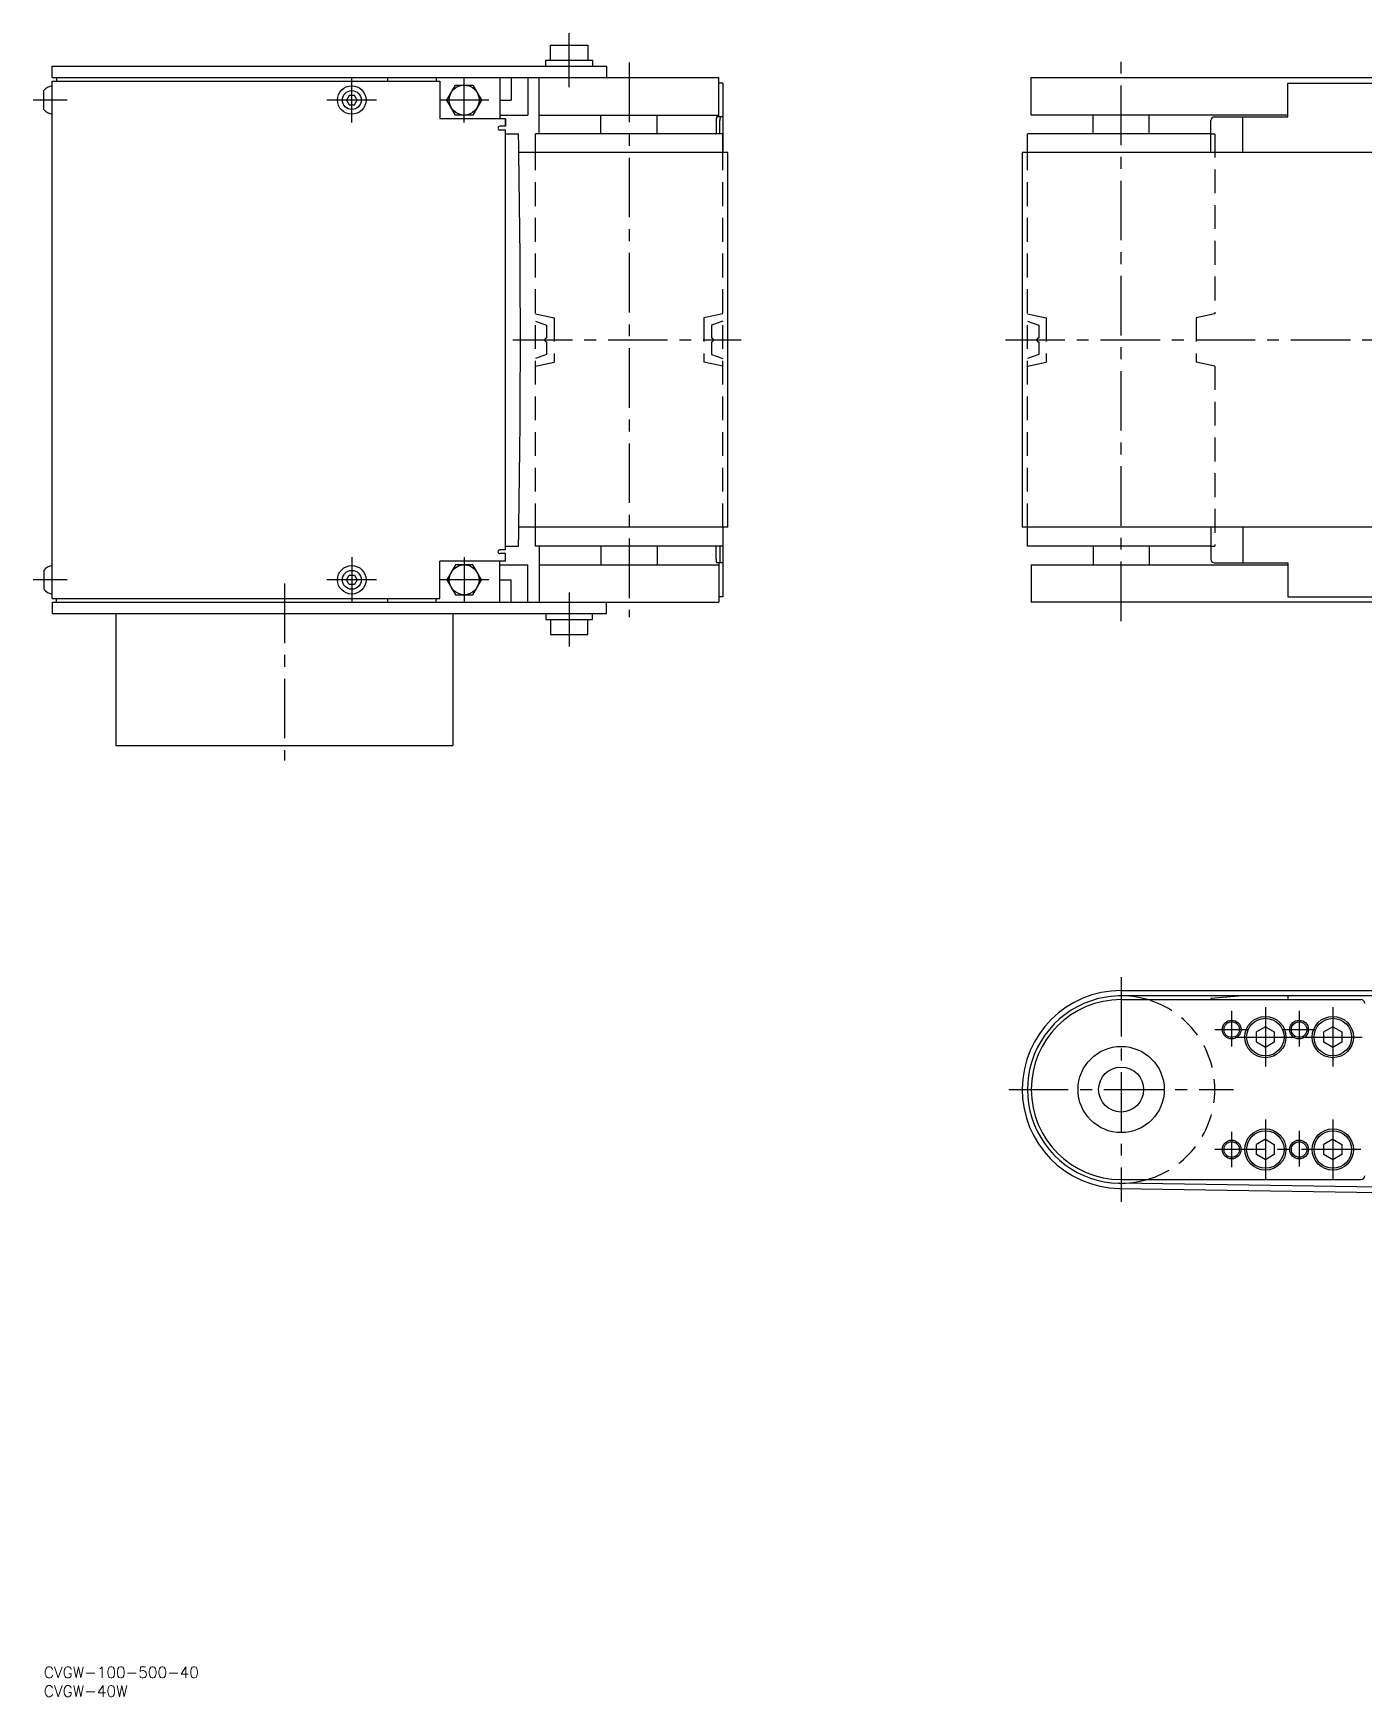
# Model space of a CAD drawing. Extents: x -3 to 1037, y -8 to 436.
# Drawn here: x -2.8 to 352.3, y -8 to 435.8 of the extents above; entities that cross this region are included whole.
import ezdxf

# ---------------------------------------------------------------- set-up
doc = ezdxf.new("R2010")
doc.units = 0
doc.header["$LTSCALE"] = 0.5
doc.linetypes.add('CENTER', pattern=[50.8, 31.75, -6.35, 6.35, -6.35])
doc.linetypes.add('DASHED', pattern=[19.05, 12.7, -6.35])
doc.layers.get('0').update_dxf_attribs({"linetype": 'CONTINUOUS'})
doc.layers.add('CENTER', color=1, linetype='CENTER')
doc.styles.get("Standard").update_dxf_attribs({"font": 'txt.shx', "height": 3, "bigfont": 'bigfont.shx'})

# ---------------------------------------------------------------- blocks, each defined once
blk = doc.blocks.new('*U68')
at = {"color": 7, "linetype": 'CONTINUOUS'}
blk.add_text('CVGW-100-500-40', height=3, dxfattribs=at).set_placement((0, -3))
blk = doc.blocks.new('*U69')
at = {"color": 7, "linetype": 'CONTINUOUS'}
blk.add_text('CVGW-40W', height=3, dxfattribs=at).set_placement((0, -8))

msp = doc.modelspace()

# ---------------------------------------------------------------- linework, layer by layer
at = {"color": 7, "linetype": 'CONTINUOUS'}
for p, q in [((135.2, 428.6), (135.2, 432.6)), ((135.2, 432.6), (145.2, 432.6)), ((145.2, 432.6), (145.2, 428.6)), ((2.2, 427), (150.2, 427)), ((2.2, 424), (2.2, 427)), ((133.95, 427), (133.95, 428.6)), ((133.95, 428.6), (146.45, 428.6)), ((146.45, 428.6), (146.45, 427)), ((150.2, 427), (150.2, 424)), ((2.2, 424), (180.2, 424)), ((2.2, 285), (2.2, 423)), ((2.2, 423), (105.7, 423)), ((3.4, 424), (3.4, 423)), ((91.7, 424), (91.7, 423)), ((104.7, 424), (104.7, 423)), ((105.7, 423), (105.7, 413)), ((107.58, 418), (109.89, 422)), ((109.89, 422), (114.51, 422)), ((114.51, 422), (116.82, 418)), ((121.7, 424), (121.7, 413)), ((124.7, 424), (124.7, 418)), ((129.2, 424), (129.2, 414)), ((132.2, 409), (132.2, 424)), ((180.2, 413.5), (180.2, 424)), ((181.2, 422.5), (180.2, 422.5)), ((181.2, 422.5), (181.2, 404)), ((263.55, 424), (811.55, 424)), ((263.55, 414), (263.55, 424)), ((332.05, 422.5), (743.05, 422.5)), ((332.05, 413.5), (332.05, 422.5)), ((0, 415.48), (0, 420.53)), ((81.48, 419.25), (80.76, 418)), ((80.76, 418), (81.48, 416.75)), ((82.92, 419.25), (81.48, 419.25)), ((83.64, 418), (82.92, 419.25)), ((82.92, 416.75), (83.64, 418)), ((109.89, 414), (107.58, 418)), ((116.82, 418), (114.51, 414)), ((121.7, 418), (124.7, 418)), ((81.48, 416.75), (82.92, 416.75)), ((123.2, 413), (105.7, 413)), ((114.51, 414), (109.89, 414)), ((121.7, 414), (129.2, 414)), ((123.2, 411), (123.2, 413)), ((123.2, 413), (123.2, 411)), ((132.2, 414), (180.2, 414)), ((148.7, 409), (148.7, 414)), ((163.7, 409), (163.7, 414)), ((181.2, 413.5), (179.55, 413.5)), ((332.05, 414), (263.55, 414)), ((280.05, 409), (280.05, 414)), ((295.05, 409), (295.05, 414)), ((312.5, 413.5), (332.05, 413.5)), ((320.01, 404), (320.01, 413.5)), ((123.2, 411), (121.7, 411)), ((123.2, 410), (121.7, 410)), ((123.2, 298), (123.2, 410)), ((123.2, 409), (126.7, 409)), ((181.2, 409), (131.2, 409)), ((131.2, 404), (131.2, 409)), ((179.46, 412.5), (179.46, 409)), ((180.46, 409), (180.46, 412.5)), ((181.2, 404), (181.2, 409)), ((311.5, 409), (262.55, 409)), ((262.55, 404), (262.55, 409)), ((311.5, 404), (311.5, 412.5)), ((182.6, 404), (126.79, 404)), ((182.6, 304), (182.6, 404)), ((813.95, 404), (261.15, 404)), ((261.15, 404), (261.15, 304)), ((182.6, 304), (126.79, 304)), ((131.2, 299), (131.2, 304)), ((181.2, 304), (181.2, 285.5)), ((813.95, 304), (261.15, 304)), ((262.55, 299), (262.55, 304)), ((311.5, 304), (311.5, 295.5)), ((320.01, 304), (320.01, 294.5)), ((123.2, 298), (121.7, 298)), ((123.2, 299), (126.7, 299)), ((181.2, 299), (131.2, 299)), ((132.2, 299), (132.2, 284)), ((148.7, 299), (148.7, 294)), ((163.7, 299), (163.7, 294)), ((179.46, 295.5), (179.46, 299)), ((180.46, 299), (180.46, 295.5)), ((311.5, 299), (262.55, 299)), ((280.05, 299), (280.05, 294)), ((295.05, 299), (295.05, 294)), ((105.7, 285), (105.7, 295)), ((123.2, 295), (105.7, 295)), ((109.89, 294), (107.58, 290)), ((114.51, 294), (109.89, 294)), ((116.82, 290), (114.51, 294)), ((123.2, 297), (121.7, 297)), ((121.7, 284), (121.7, 295)), ((121.7, 294), (129.2, 294)), ((123.2, 295), (123.2, 297)), ((129.2, 284), (129.2, 294)), ((132.2, 294), (180.2, 294)), ((181.2, 294.5), (179.55, 294.5)), ((180.2, 294.5), (180.2, 284)), ((263.55, 294), (332.05, 294)), ((263.55, 294), (263.55, 284)), ((312.5, 294.5), (332.05, 294.5)), ((332.05, 294.5), (332.05, 285.5)), ((0, 292.53), (0, 287.48)), ((80.76, 290), (81.48, 291.25)), ((81.48, 288.75), (80.76, 290)), ((81.48, 291.25), (82.92, 291.25)), ((82.92, 288.75), (81.48, 288.75)), ((82.92, 291.25), (83.64, 290)), ((83.64, 290), (82.92, 288.75)), ((107.58, 290), (109.89, 286)), ((114.51, 286), (116.82, 290)), ((121.7, 290), (124.7, 290)), ((124.7, 284), (124.7, 290)), ((2.2, 285), (105.7, 285)), ((3.4, 284), (3.4, 285)), ((91.7, 285), (91.7, 284)), ((104.7, 284), (104.7, 285)), ((109.89, 286), (114.51, 286)), ((181.2, 285.5), (180.2, 285.5)), ((332.05, 285.5), (743.05, 285.5)), ((2.2, 284), (180.2, 284)), ((2.2, 284), (2.2, 281)), ((2.2, 281), (150.2, 281)), ((19.2, 281), (19.2, 245.8)), ((109.2, 281), (109.2, 245.8)), ((133.95, 281), (133.95, 279.4)), ((146.45, 279.4), (146.45, 281)), ((150.2, 281), (150.2, 284)), ((811.55, 284), (263.55, 284)), ((133.95, 279.4), (146.45, 279.4)), ((135.2, 279.4), (135.2, 275.4)), ((135.2, 275.4), (145.2, 275.4)), ((145.2, 275.4), (145.2, 279.4)), ((19.2, 245.8), (109.2, 245.8)), ((287.55, 180.4), (787.55, 180.4)), ((787.55, 179), (287.55, 179)), ((287.55, 178), (351.55, 178)), ((319.99, 179), (311.5, 178.26)), ((311.5, 178.26), (311.52, 178)), ((332.05, 179), (332.05, 178)), ((326.05, 170.75), (323.67, 169.37)), ((323.67, 166.63), (323.67, 169.37)), ((326.05, 170.75), (328.43, 169.37)), ((328.43, 169.37), (328.43, 166.63)), ((344.05, 170.75), (341.67, 169.37)), ((341.67, 166.63), (341.67, 169.37)), ((344.05, 170.75), (346.43, 169.37)), ((346.43, 169.37), (346.43, 166.63)), ((326.05, 165.25), (323.67, 166.63)), ((328.43, 166.63), (326.05, 165.25)), ((344.05, 165.25), (341.67, 166.63)), ((346.43, 166.63), (344.05, 165.25)), ((326.05, 140.75), (323.67, 139.37)), ((323.67, 136.63), (323.67, 139.37)), ((326.05, 140.75), (328.43, 139.37)), ((328.43, 139.37), (328.43, 136.63)), ((344.05, 140.75), (341.67, 139.37)), ((341.67, 136.63), (341.67, 139.37)), ((344.05, 140.75), (346.43, 139.37)), ((346.43, 139.37), (346.43, 136.63)), ((326.05, 135.25), (323.67, 136.63)), ((328.43, 136.63), (326.05, 135.25)), ((344.05, 135.25), (341.67, 136.63)), ((346.43, 136.63), (344.05, 135.25)), ((412.55, 127.05), (287.16, 129)), ((287.55, 130), (351.55, 130)), ((287.14, 127.6), (412.55, 125.65))]:
    msp.add_line(p, q, dxfattribs=at)
at = {"color": 3, "linetype": 'DASHED'}
for p, q in [((311.5, 409), (312.55, 409)), ((312.55, 409), (312.55, 361)), ((131.2, 304), (131.2, 404)), ((181.2, 304), (181.2, 404)), ((262.55, 304), (262.55, 404)), ((131.2, 361), (136.2, 359.9)), ((136.2, 359.9), (136.2, 348.1)), ((181.2, 361), (176.2, 359.9)), ((176.2, 359.9), (176.2, 348.1)), ((262.55, 361), (267.55, 359.9)), ((267.55, 359.9), (267.55, 348.1)), ((312.55, 361), (307.55, 359.9)), ((307.55, 359.9), (307.55, 348.1)), ((131.2, 359), (134.2, 357.9)), ((134.2, 357.9), (134.2, 354.5)), ((181.2, 359), (178.2, 357.9)), ((178.2, 357.9), (178.2, 354.5)), ((262.55, 359), (265.55, 357.9)), ((265.55, 357.9), (265.55, 354.5)), ((134.2, 353.5), (134.2, 350.1)), ((178.2, 353.5), (178.2, 350.1)), ((265.55, 353.5), (265.55, 350.1)), ((134.2, 350.1), (131.2, 349)), ((131.2, 347), (136.2, 348.1)), ((181.2, 347), (176.2, 348.1)), ((178.2, 350.1), (181.2, 349)), ((265.55, 350.1), (262.55, 349)), ((262.55, 347), (267.55, 348.1)), ((312.55, 347), (307.55, 348.1)), ((312.55, 347), (312.55, 299)), ((311.5, 299), (312.55, 299))]:
    msp.add_line(p, q, dxfattribs=at)
at = {"color": 7, "linetype": 'CONTINUOUS'}
for centre, radius in [((82.2, 418), 3.8), ((112.2, 418), 4), ((82.2, 418), 2.52), ((82.2, 290), 3.8), ((112.2, 290), 4), ((82.2, 290), 2.52), ((326.05, 168), 5.5), ((344.05, 168), 5.5), ((317.05, 170), 2.07), ((326.05, 168), 5), ((335.05, 170), 2.07), ((344.05, 168), 5), ((287.55, 154), 11.5), ((287.55, 154), 6), ((326.05, 138), 5.5), ((326.05, 138), 5), ((344.05, 138), 5.5), ((344.05, 138), 5), ((317.05, 138), 2.07), ((335.05, 138), 2.07)]:
    msp.add_circle(centre, radius, dxfattribs=at)
at = {"color": 3, "linetype": 'CONTINUOUS'}
for centre in [(317.05, 170), (335.05, 170), (317.05, 138), (335.05, 138)]:
    msp.add_circle(centre, 2.5, dxfattribs=at)
at = {"color": 7, "linetype": 'CONTINUOUS'}
for centre, radius, start, end in [((2.9, 418.06), 3.8, 100.5476, 139.6409), ((2.9, 417.94), 3.8, 220.3591, 259.4524), ((185.51, 412.48), 6.05, 170.2572, 179.7808), ((186.5, 412.48), 6.05, 170.2572, 179.7808), ((312.5, 412.5), 1, 90, 180), ((121.7, 410.5), 0.5, 90, 270), ((-2898.05, 354), 3025.25, 358.95829, 1.04171), ((121.7, 297.5), 0.5, 90, 270), ((2.9, 290.06), 3.8, 100.5476, 139.6409), ((185.51, 295.52), 6.05, 180.2192, 189.7428), ((186.5, 295.52), 6.05, 180.2192, 189.7428), ((312.5, 295.5), 1, 180, 270), ((2.9, 289.94), 3.8, 220.3591, 259.4524), ((287.55, 154), 26.4, 90, 269.1097), ((287.55, 154), 25, 73.7398, 286.2602), ((287.55, 154), 24, 90, 270), ((320.03, 178.5), 0.5, 90, 95), ((351.55, 177), 1, 0, 90), ((351.55, 131), 1, 270, 0)]:
    msp.add_arc(centre, radius, start, end, dxfattribs=at)
at = {"color": 3, "linetype": 'DASHED'}
for centre, radius, start, end in [((134.2, 354), 0.5, 90, 270), ((178.2, 354), 0.5, 270, 90), ((265.55, 354), 0.5, 90, 270), ((287.55, 154), 25, 286.2602, 73.7398)]:
    msp.add_arc(centre, radius, start, end, dxfattribs=at)
at = {"layer": 'CENTER', "color": 1, "linetype": 'CENTER'}
for p, q in [((140.2, 421.4), (140.2, 435.82)), ((156.2, 428), (156.2, 280)), ((287.55, 279), (287.55, 429)), ((82.2, 412), (82.2, 424)), ((112.2, 412), (112.2, 424)), ((6.2, 418), (-2.82, 418)), ((88.82, 418), (75.58, 418)), ((118.82, 418), (105.58, 418)), ((125.2, 354), (186.1, 354)), ((256.65, 354), (818.45, 354)), ((82.2, 296), (82.2, 284)), ((112.2, 296), (112.2, 284)), ((6.2, 290), (-2.82, 290)), ((64.2, 289), (64.2, 241.8)), ((88.82, 290), (75.58, 290)), ((118.82, 290), (105.58, 290)), ((140.2, 286.6), (140.2, 272.18)), ((287.55, 184), (287.55, 124)), ((317.05, 175), (317.05, 165.5)), ((326.05, 176), (326.05, 160)), ((335.05, 175), (335.05, 165.5)), ((344.05, 176), (344.05, 160)), ((312.55, 170), (321.55, 170)), ((330.55, 170), (339.55, 170)), ((318.05, 168), (334.05, 168)), ((336.05, 168), (352.05, 168)), ((257.55, 154), (317.55, 154)), ((317.05, 142.75), (317.05, 133.25)), ((326.05, 146), (326.05, 130)), ((335.05, 143), (335.05, 133.5)), ((344.05, 146), (344.05, 130)), ((351.55, 138), (312.55, 138))]:
    msp.add_line(p, q, dxfattribs=at)

# ---------------------------------------------------------------- block references
at = {"color": 7, "linetype": 'CONTINUOUS'}
for name in ['*U68', '*U69']:
    msp.add_blockref(name, (0, 0), dxfattribs=at)

doc.saveas('drawing.dxf')
